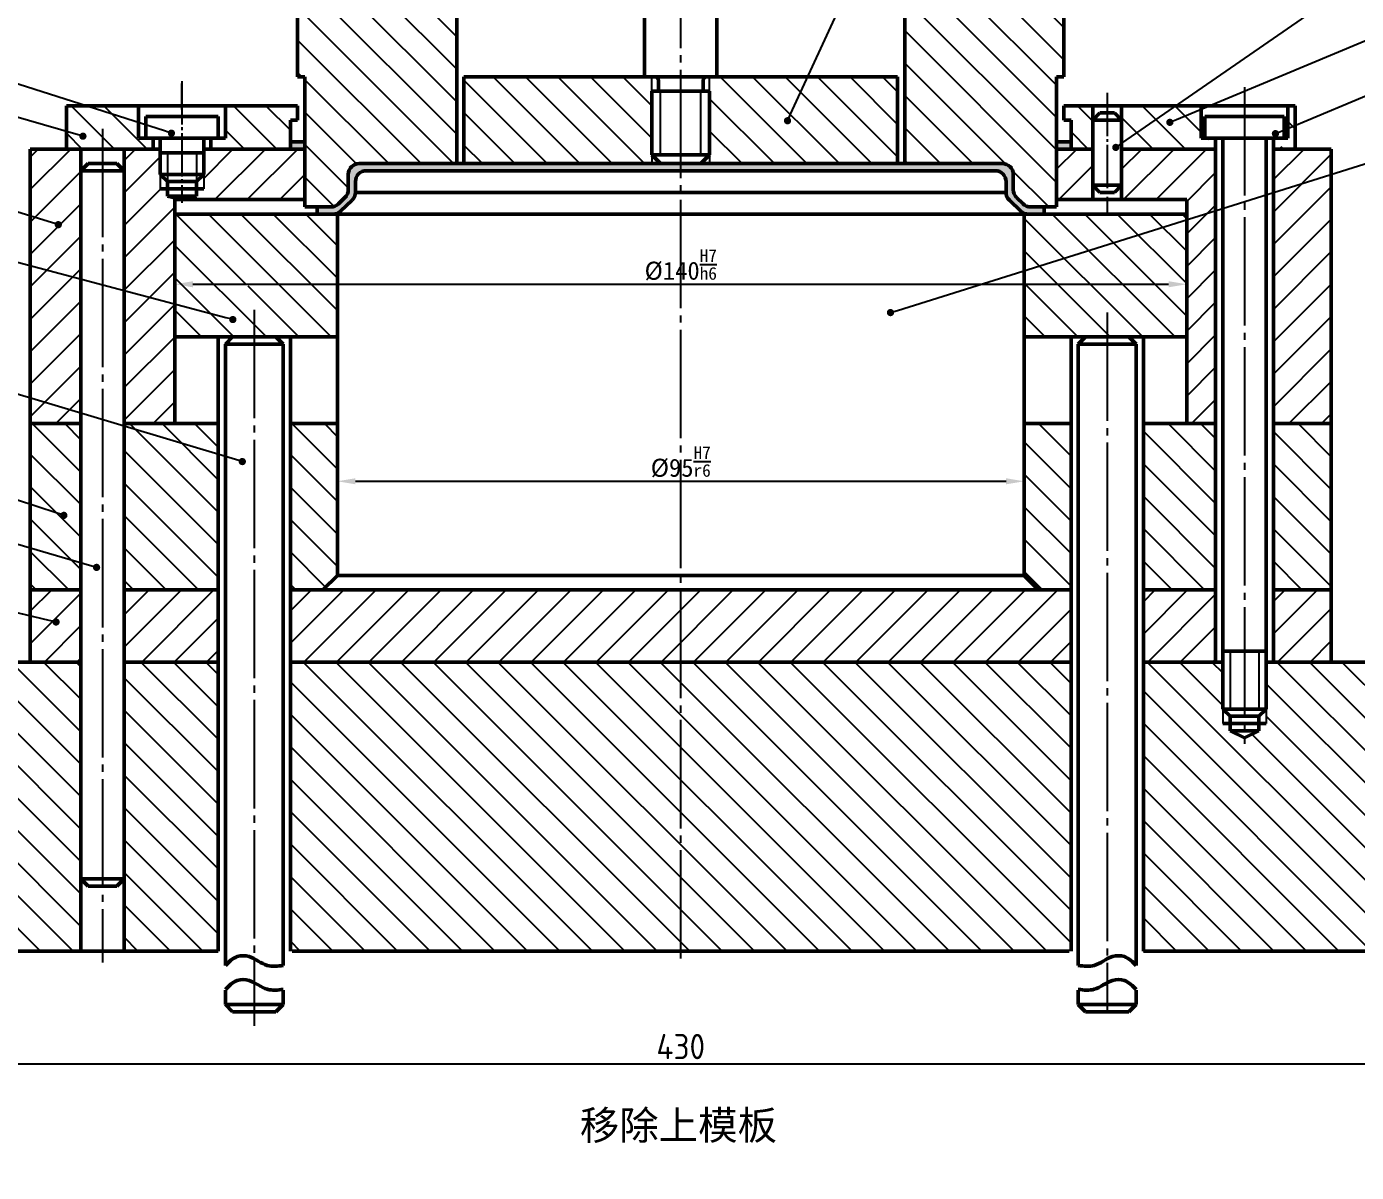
# Model space of a CAD drawing. Header units: millimetres. Extents: x 165 to 1006, y 108 to 702.
# Drawn here: x 361.3 to 545.3, y 405.4 to 564 of the extents above; entities that cross this region are included whole.
import ezdxf
from ezdxf import colors
from ezdxf.entities.mleader import LeaderData, LeaderLine
from ezdxf.math import Vec2, Vec3

# ---------------------------------------------------------------- set-up
doc = ezdxf.new("R2010")
doc.units = ezdxf.units.MM
doc.linetypes.add('点画线', pattern=[18, 15, -1, 1, -1])
for name, color, linetype in [('剖面线', 3, 'Continuous'), ('引线', 6, 'Continuous'), ('文字', 7, 'Continuous'), ('标注', 3, 'Continuous'), ('点画线', 1, '点画线'), ('细实线', 1, 'Continuous')]:
    doc.layers.add(name, color=color, linetype=linetype)
doc.layers.add('粗实线', color=7, linetype='Continuous', lineweight=50)
doc.styles.add('数字直体', font='isocp.shx')
doc.dimstyles.new('ISO-25', dxfattribs={"dimtxt": 2.5, "dimasz": 2.5, "dimexe": 1.25, "dimexo": 0.625, "dimtad": 1, "dimdsep": 46, "dimtxsty": 'Standard', "dimcen": 2.5, "dimadec": 0, "dimazin": 0, "dimtfac": 1, "dimtmove": 0, "dimatfit": 3, "dimfxl": 1, "dimarcsym": 0})
doc.dimstyles.new('机械基本', dxfattribs={"dimtxt": 3.5, "dimasz": 3, "dimexe": 2, "dimexo": 0, "dimtad": 1, "dimdsep": 46, "dimtxsty": '数字直体', "dimcen": 2.5, "dimadec": 0, "dimazin": 0, "dimtfac": 1, "dimtmove": 0, "dimatfit": 3, "dimfxl": 1, "dimarcsym": 0})
pattern_1 = [(135, (0, -5), (-2.245064, -2.245064), [])]

# ---------------------------------------------------------------- blocks, each defined once
blk = doc.blocks.new('*D15')
at = {"layer": 'Defpoints', "color": 0, "transparency": 16777216}
for p in [(666.8, 439.01), (236.8, 436.01), (666.8, 420.42)]:
    blk.add_point(p, dxfattribs=at)
at = {"layer": '标注', "color": 0, "lineweight": -2, "transparency": 16777216}
for p, q in [((666.8, 439.01), (666.8, 418.42)), ((236.8, 436.01), (236.8, 418.42)), ((239.8, 420.42), (663.8, 420.42))]:
    blk.add_line(p, q, dxfattribs=at)
at = {"layer": '标注', "color": 0, "transparency": 16777216}
for points in [[(239.8, 420.92), (239.8, 419.92), (236.8, 420.42)], [(663.8, 420.92), (663.8, 419.92), (666.8, 420.42)]]:
    blk.add_solid(points, dxfattribs=at)
at = {"layer": '标注', "color": 0, "transparency": 16777216, "insert": (451.8, 422.79), "char_height": 3.5, "attachment_point": 5, "style": '数字直体'}
blk.add_mtext('430', dxfattribs=at)
blk = doc.blocks.new('_Dot')
at = {"color": 0, "linetype": 'ByBlock', "lineweight": -2}
blk.add_line((-0.5, 0), (-1, 0), dxfattribs=at)
at = {"color": 0, "linetype": 'ByBlock', "const_width": 0.5}
blk.add_lwpolyline([(-0.25, 0, 1), (0.25, 0, 1)], format="xyb", close=True, dxfattribs=at)
blk = doc.blocks.new('*D42')
at = {"layer": 'Defpoints', "color": 0, "transparency": 16777216}
for p in [(404.3, 501.03), (499.3, 501.03), (499.3, 501.03)]:
    blk.add_point(p, dxfattribs=at)
at = {"layer": '标注', "color": 0, "lineweight": -2, "transparency": 16777216}
for p, q in [((404.3, 501.65), (404.3, 502.28)), ((499.3, 501.65), (499.3, 502.28)), ((406.8, 501.03), (496.8, 501.03))]:
    blk.add_line(p, q, dxfattribs=at)
at = {"layer": '标注', "color": 0, "transparency": 16777216}
for points in [[(406.8, 501.45), (406.8, 500.61), (404.3, 501.03)], [(496.8, 501.45), (496.8, 500.61), (499.3, 501.03)]]:
    blk.add_solid(points, dxfattribs=at)
at = {"layer": '标注', "color": 0, "transparency": 16777216, "insert": (451.8, 503.7), "char_height": 2.5, "attachment_point": 5}
blk.add_mtext('%%C95{\\H0.7x;\\SH7/r6;}', dxfattribs=at)
blk = doc.blocks.new('*D44')
at = {"layer": 'Defpoints', "color": 0, "transparency": 16777216}
for p in [(381.8, 528.82), (521.8, 528.82), (521.8, 528.3)]:
    blk.add_point(p, dxfattribs=at)
at = {"layer": '剖面线', "color": 0, "lineweight": -2, "transparency": 16777216}
for p, q in [((381.8, 528.19), (381.8, 527.05)), ((384.3, 528.3), (519.3, 528.3)), ((521.8, 528.19), (521.8, 527.05))]:
    blk.add_line(p, q, dxfattribs=at)
at = {"layer": '剖面线', "color": 0, "transparency": 16777216}
for points in [[(384.3, 528.72), (384.3, 527.88), (381.8, 528.3)], [(519.3, 528.72), (519.3, 527.88), (521.8, 528.3)]]:
    blk.add_solid(points, dxfattribs=at)
at = {"layer": '剖面线', "color": 0, "transparency": 16777216, "insert": (451.8, 530.97), "char_height": 2.5, "attachment_point": 5}
blk.add_mtext('%%C140{\\H0.7x;\\SH7/h6;}', dxfattribs=at)

msp = doc.modelspace()

# ---------------------------------------------------------------- hatches: boundary and pattern name
at = {"layer": '剖面线'}
h = msp.add_hatch(dxfattribs=at)
h.set_pattern_fill('ANSI31', color=256, angle=90)
h.paths.add_polyline_path([(299.298, 634.008), (292.798, 634.008), (292.798, 597.008), (293.798, 597.008), (293.798, 596.008), (292.798, 596.008), (291.298, 596.008), (291.298, 577.923), (299.298, 575.372), (299.298, 606.008)])
h.paths.add_polyline_path([(296.653, 588.248, -1), (296.184, 588.421, -1)], flags=16)
h.paths.add_polyline_path([(299.298, 575.372), (291.298, 577.923), (291.298, 571.153), (299.298, 568.854)])
h.paths.add_polyline_path([(299.298, 568.854), (291.298, 571.153), (291.298, 559.574), (299.298, 557.097)])
h.paths.add_polyline_path([(299.298, 557.097), (291.298, 559.574), (291.298, 549.456), (292.995, 549.008), (299.298, 549.008)])
h.paths.add_polyline_path([(332.298, 559.368), (324.298, 561.667), (324.298, 549.357), (325.428, 549.008), (332.298, 549.008)])
h.paths.add_polyline_path([(324.298, 567.4), (324.298, 561.667), (332.298, 559.368), (332.298, 564.849)])
h.paths.add_polyline_path([(332.298, 596.008), (330.798, 596.008), (329.798, 596.008), (329.798, 597.008), (330.798, 597.008), (330.798, 629.337), (326.671, 634.008), (324.298, 634.008), (324.298, 606.008), (324.298, 567.4), (332.298, 564.849)])
h.paths.add_polyline_path([(577.798, 634.008), (570.798, 634.008), (570.798, 621.589), (577.798, 626.244)])
h.paths.add_polyline_path([(574.281, 627.575, -1), (573.995, 627.165, -1)], flags=16)
h.paths.add_polyline_path([(577.798, 626.244), (570.798, 621.589), (570.798, 597.008), (571.798, 597.008), (571.798, 596.008), (570.798, 596.008), (569.298, 596.008), (569.298, 586.891), (577.798, 592.772), (577.798, 606.008)])
h.paths.add_polyline_path([(577.798, 592.772), (569.298, 586.891), (569.298, 571.602), (577.798, 575.165)])
h.paths.add_polyline_path([(577.798, 575.165), (569.298, 571.602), (569.298, 563.904), (577.798, 567.466)])
h.paths.add_polyline_path([(577.798, 567.466), (569.298, 563.904), (569.298, 552.147), (577.798, 554.814)])
h.paths.add_polyline_path([(577.798, 554.814), (569.298, 552.147), (569.298, 549.008), (577.798, 549.008)])
h.paths.add_polyline_path([(614.298, 566.269), (605.798, 563.601), (605.798, 549.008), (614.298, 549.008)])
h.paths.add_polyline_path([(614.298, 582.759), (605.798, 579.197), (605.798, 563.601), (614.298, 566.269)])
h.paths.add_polyline_path([(614.298, 590.468), (605.798, 586.904), (605.798, 579.197), (614.298, 582.759)])
h.paths.add_polyline_path([(612.798, 616.985), (605.798, 612.143), (605.798, 606.008), (605.798, 586.904), (614.298, 590.468), (614.298, 596.008), (612.798, 596.008), (611.798, 596.008), (611.798, 597.008), (612.798, 597.008)])
h.paths.add_polyline_path([(612.798, 634.008), (605.798, 634.008), (605.798, 612.143), (612.798, 616.985)])
h.paths.add_polyline_path([(291.298, 549.456), (291.298, 549.008), (292.995, 549.008)], flags=17)
h = msp.add_hatch(dxfattribs=at)
h.set_pattern_fill('ANSI31', color=256, angle=90)
h.paths.add_polyline_path([(420.798, 586.008), (396.798, 586.008), (398.798, 584.008), (398.798, 557.008), (399.798, 557.008), (399.798, 539.008), (403.401, 539.008, 0.1951124), (404.446, 539.432), (405.343, 540.303, 0.2027178), (405.798, 541.379), (405.798, 543.508, -0.4142136), (407.298, 545.008), (420.798, 545.008)])
h.paths.add_polyline_path([(482.798, 545.008), (496.298, 545.008, -0.4142136), (497.798, 543.508), (497.798, 541.379, 0.2027178), (498.253, 540.303), (499.151, 539.432, 0.1951124), (500.196, 539.008), (503.798, 539.008), (503.798, 557.008), (504.798, 557.008), (504.798, 584.008), (506.798, 586.008), (482.798, 586.008)])
h.paths.add_polyline_path([(489.435, 567.489, -1), (489.851, 567.766, -1)], flags=16)
h = msp.add_hatch(dxfattribs=at)
h.set_pattern_fill('ANSI31', color=256, angle=90)
h.set_pattern_definition(pattern_1)
h.paths.add_polyline_path([(421.798, 557.008), (421.798, 545.008), (447.798, 545.008), (447.798, 546.208), (447.798, 555.008), (447.798, 557.008)])
h.paths.add_polyline_path([(481.798, 545.008), (481.798, 557.008), (455.798, 557.008), (455.798, 555.008), (455.798, 546.208), (455.798, 545.008)])
h = msp.add_hatch(dxfattribs=at)
h.set_pattern_fill('ANSI31', color=256, angle=90)
h.paths.add_polyline_path([(376.798, 553.008), (366.798, 553.008), (366.798, 547.008), (377.357, 547.008), (378.798, 547.008), (378.798, 548.508), (376.798, 548.508)])
h.paths.add_polyline_path([(397.798, 551.008), (398.798, 551.008), (398.798, 553.008), (397.798, 553.008), (388.798, 553.008), (388.798, 548.508), (386.798, 548.508), (386.798, 547.008), (391.962, 547.008), (397.798, 547.008)])
h.paths.add_polyline_path([(523.798, 553.008), (512.797, 553.008), (512.797, 547.008), (524.798, 547.008), (524.798, 548.508), (523.798, 548.508)])
h.paths.add_polyline_path([(536.798, 553.008), (535.798, 553.008), (535.798, 548.508), (534.798, 548.508), (534.798, 547.008), (536.798, 547.008)])
h.paths.add_polyline_path([(508.797, 553.008), (504.798, 553.008), (504.798, 551.008), (505.798, 551.008), (505.798, 547.008), (508.797, 547.008)])
h = msp.add_hatch(dxfattribs=at)
h.set_pattern_fill('ANSI31', color=256)
h.paths.add_polyline_path([(525.798, 547.008), (512.797, 547.008), (512.797, 540.008), (521.798, 540.008), (521.798, 509.008), (525.798, 509.008)])
h.paths.add_polyline_path([(541.798, 547.008), (533.798, 547.008), (533.798, 509.008), (541.798, 509.008)])
h.paths.add_polyline_path([(508.797, 547.008), (503.798, 547.008), (503.798, 540.008), (508.797, 540.008)])
h.paths.add_polyline_path([(399.798, 547.008), (398.798, 547.008), (391.962, 547.008), (385.798, 547.008), (385.798, 543.508), (385.798, 541.508), (384.798, 541.508), (384.798, 540.508), (382.798, 540.008), (399.798, 540.008)])
h.paths.add_polyline_path([(381.798, 540.008), (382.798, 540.008), (380.798, 540.508), (380.798, 541.508), (379.798, 541.508), (379.798, 543.508), (379.798, 547.008), (377.357, 547.008), (374.798, 547.008), (374.798, 509.008), (381.798, 509.008)])
h.paths.add_polyline_path([(368.798, 547.008), (361.798, 547.008), (361.798, 509.008), (368.798, 509.008)])
h = msp.add_hatch(dxfattribs=at)
h.set_pattern_fill('ANSI31', color=256, angle=90)
h.set_pattern_definition(pattern_1)
h.paths.add_polyline_path([(404.298, 538.008), (381.798, 538.008), (381.798, 521.008), (404.298, 521.008)])
h.paths.add_polyline_path([(391.516, 528.351, -1), (392.006, 528.251, -1)], flags=16)
h.paths.add_polyline_path([(521.798, 532.241), (499.298, 525.18), (499.298, 521.008), (521.798, 521.008)])
h.paths.add_polyline_path([(521.798, 532.241), (521.798, 538.008), (499.298, 538.008), (499.298, 525.18)])
h = msp.add_hatch(dxfattribs=at)
h.set_pattern_fill('ANSI31', color=256, angle=90)
h.paths.add_polyline_path([(368.798, 509.008), (361.798, 509.008), (361.798, 491.008), (361.798, 486.008), (368.798, 486.008)])
h.paths.add_polyline_path([(387.798, 509.008), (381.798, 509.008), (374.798, 509.008), (374.798, 486.008), (387.798, 486.008)])
h.paths.add_polyline_path([(404.298, 509.008), (397.798, 509.008), (397.798, 486.008), (402.298, 486.008), (404.298, 488.008)])
h.paths.add_polyline_path([(505.798, 509.008), (499.298, 509.008), (499.298, 488.008), (501.298, 486.008), (505.798, 486.008)])
h.paths.add_polyline_path([(525.798, 509.008), (515.798, 509.008), (515.798, 486.008), (525.798, 486.008)])
h.paths.add_polyline_path([(541.798, 509.008), (533.798, 509.008), (533.798, 486.008), (541.798, 486.008), (541.798, 491.008)])
h = msp.add_hatch(dxfattribs=at)
h.set_pattern_fill('ANSI31', color=256)
h.paths.add_polyline_path([(368.798, 486.008), (361.798, 486.008), (361.798, 476.008), (366.298, 476.008), (368.798, 476.008)])
h.paths.add_polyline_path([(387.798, 486.008), (374.798, 486.008), (374.798, 476.008), (387.798, 476.008)])
h.paths.add_polyline_path([(451.798, 486.008), (397.798, 486.008), (397.798, 476.008), (451.798, 476.008)])
h.paths.add_polyline_path([(505.798, 486.008), (501.298, 486.008), (481.798, 486.008), (471.798, 486.008), (451.798, 486.008), (451.798, 476.008), (481.798, 476.008), (494.298, 476.008), (505.798, 476.008)])
h.paths.add_polyline_path([(525.798, 486.008), (515.798, 486.008), (515.798, 476.008), (525.798, 476.008)])
h.paths.add_polyline_path([(541.798, 486.008), (533.798, 486.008), (533.798, 476.008), (541.798, 476.008)])
h = msp.add_hatch(dxfattribs=at)
h.set_pattern_fill('ANSI31', color=256, angle=90)
h.paths.add_polyline_path([(299.298, 476.008), (271.798, 476.008), (271.798, 471.008), (236.798, 471.008), (236.798, 436.008), (299.298, 436.008), (299.298, 442.008)])
h.paths.add_polyline_path([(368.798, 476.008), (368.298, 476.008), (366.298, 476.008), (324.298, 476.008), (324.298, 442.008), (324.298, 436.008), (368.798, 436.008), (368.798, 438.008)])
h.paths.add_polyline_path([(387.798, 476.008), (374.798, 476.008), (374.798, 438.008), (374.798, 436.008), (387.798, 436.008)])
h.paths.add_polyline_path([(451.798, 436.008), (397.798, 436.008), (397.798, 476.008), (451.798, 476.008)])
h.paths.add_polyline_path([(505.798, 476.008), (494.298, 476.008), (481.798, 476.008), (451.798, 476.008), (451.798, 436.008), (505.798, 436.008)])
edge = h.paths.add_edge_path()
edge.add_spline(control_points=[(577.31, 436.008), (573.872, 440.939), (566.666, 451.274), (580.974, 466.182), (573.674, 473.431), (571.079, 476.008)], knot_values=[0, 0, 0, 0, 16.2809053, 34.1190149, 43.9558064, 43.9558064, 43.9558064, 43.9558064], degree=3, periodic=0)
edge.add_line((571.079, 476.008), (532.798, 476.008))
edge.add_line((532.798, 476.008), (532.798, 469.508))
edge.add_line((532.798, 469.508), (532.798, 467.508))
edge.add_line((532.798, 467.508), (531.798, 467.508))
edge.add_line((531.798, 467.508), (531.798, 466.508))
edge.add_line((531.798, 466.508), (529.798, 465.508))
edge.add_line((529.798, 465.508), (527.798, 466.508))
edge.add_line((527.798, 466.508), (527.798, 467.508))
edge.add_line((527.798, 467.508), (526.798, 467.508))
edge.add_line((526.798, 467.508), (526.798, 469.508))
edge.add_line((526.798, 469.508), (526.798, 475.508))
edge.add_line((526.798, 475.508), (526.798, 476.008))
edge.add_line((526.798, 476.008), (515.798, 476.008))
edge.add_line((515.798, 476.008), (515.798, 436.008))
edge.add_line((515.798, 436.008), (577.31, 436.008))
h.paths.add_polyline_path([(556.798, 456.008, -0.4142136), (559.798, 459.008), (559.798, 460.008, -2.4142136), (555.798, 456.008)], flags=16)
at = {"layer": '粗实线'}
h = msp.add_hatch(color=256, dxfattribs=at)
h.dxf.hatch_style = 1
h.paths.add_polyline_path([(399.798, 548.008), (397.798, 548.008), (397.798, 547.008), (398.798, 547.008), (399.798, 547.008)])
h.paths.add_polyline_path([(505.798, 548.008), (503.798, 548.008), (503.798, 547.008), (504.798, 547.008), (505.798, 547.008)])
h = msp.add_hatch(color=256, dxfattribs=at)
h.dxf.hatch_style = 1
h.paths.add_polyline_path([(408.298, 544.008), (451.798, 544.008), (451.798, 545.008), (407.298, 545.008, 0.4142136), (405.798, 543.508), (405.798, 541.379, -0.2027178), (405.343, 540.303), (404.446, 539.432, -0.1951124), (403.401, 539.008), (401.498, 539.008), (401.498, 538.008), (403.702, 538.008, 0.1914266), (404.732, 538.417), (406.328, 539.923, 0.2064197), (406.798, 541.014), (406.798, 542.508, -0.4142136)])
h.paths.add_polyline_path([(495.298, 544.008, -0.4142136), (496.798, 542.508), (496.798, 541.014, 0.2064197), (497.269, 539.923), (498.865, 538.417, 0.1914266), (499.894, 538.008), (502.098, 538.008), (502.098, 539.008), (500.196, 539.008, -0.1951124), (499.151, 539.432), (498.253, 540.303, -0.2027178), (497.798, 541.379), (497.798, 543.508, 0.4142136), (496.298, 545.008), (451.798, 545.008), (451.798, 544.008)])

# ---------------------------------------------------------------- linework, layer by layer
at = {"color": 7, "linetype": 'Continuous', "lineweight": 15}
msp.add_line((448.998, 545.008), (454.598, 545.008), dxfattribs=at)
at = {"layer": '点画线'}
for p, q in [((451.798, 434.993), (451.798, 691.495)), ((382.798, 552.508), (382.798, 556.071)), ((529.798, 555.599), (529.798, 464.708)), ((371.798, 549.811), (371.798, 434.411)), ((392.798, 524.761), (392.798, 425.675)), ((510.798, 524.381), (510.798, 427.458))]:
    msp.add_line(p, q, dxfattribs=at)
at = {"layer": '点画线', "ltscale": 0.4}
for p, q in [((382.798, 556.423), (382.798, 539.587)), ((510.797, 554.798), (510.797, 538.008))]:
    msp.add_line(p, q, dxfattribs=at)
at = {"layer": '粗实线'}
for p, q in [((420.798, 586.008), (420.798, 545.008)), ((482.798, 586.008), (482.798, 545.008)), ((398.798, 584.008), (398.798, 557.008)), ((504.798, 584.008), (504.798, 557.008)), ((398.798, 557.008), (399.798, 557.008)), ((399.798, 539.008), (399.798, 557.008)), ((421.798, 557.008), (421.798, 545.008)), ((481.798, 557.008), (481.798, 545.008)), ((503.798, 539.008), (503.798, 557.008)), ((504.798, 557.008), (503.798, 557.008)), ((366.798, 553.008), (376.798, 553.008)), ((366.798, 553.008), (366.798, 547.008)), ((376.798, 548.508), (376.798, 553.008)), ((376.798, 553.008), (388.798, 553.008)), ((388.798, 553.008), (388.798, 548.508)), ((388.798, 553.008), (397.798, 553.008)), ((397.798, 553.008), (398.798, 553.008)), ((398.798, 553.008), (398.798, 551.008)), ((504.798, 553.008), (504.798, 551.008)), ((523.798, 553.008), (504.798, 553.008)), ((508.797, 553.008), (508.797, 540.008)), ((509.797, 552.008), (508.797, 551.008)), ((510.797, 552.008), (509.797, 552.008)), ((510.797, 552.008), (511.797, 552.008)), ((511.797, 552.008), (512.797, 551.008)), ((512.797, 553.008), (512.797, 540.008)), ((523.798, 548.508), (523.798, 553.008)), ((523.798, 553.008), (535.798, 553.008)), ((535.798, 553.008), (535.798, 548.508)), ((536.798, 553.008), (535.798, 553.008)), ((536.798, 553.008), (536.798, 547.008)), ((377.798, 551.508), (377.798, 548.508)), ((377.798, 551.508), (387.798, 551.508)), ((387.798, 551.508), (387.798, 548.508)), ((397.798, 547.008), (397.798, 551.008)), ((398.798, 551.008), (397.798, 551.008)), ((504.798, 551.008), (505.798, 551.008)), ((505.798, 547.008), (505.798, 551.008)), ((508.797, 551.008), (512.797, 551.008)), ((524.298, 551.508), (524.298, 548.508)), ((524.298, 551.508), (535.298, 551.508)), ((535.298, 551.508), (535.298, 548.508)), ((378.798, 548.508), (376.798, 548.508)), ((378.798, 548.508), (386.798, 548.508)), ((378.798, 548.508), (378.798, 547.008)), ((379.798, 548.508), (379.798, 547.008)), ((385.798, 548.508), (385.798, 547.008)), ((388.798, 548.508), (386.798, 548.508)), ((386.798, 548.508), (386.798, 547.008)), ((525.798, 548.508), (523.798, 548.508)), ((525.798, 548.508), (525.798, 476.008)), ((525.798, 548.508), (533.798, 548.508)), ((525.798, 548.508), (529.798, 548.508)), ((526.798, 548.508), (526.798, 469.508)), ((532.798, 469.508), (532.798, 548.508)), ((535.798, 548.508), (533.798, 548.508)), ((533.798, 476.008), (533.798, 548.508)), ((361.798, 491.008), (361.798, 547.008)), ((377.357, 547.008), (361.798, 547.008)), ((368.798, 486.008), (368.798, 547.008)), ((374.798, 486.008), (374.798, 547.008)), ((379.798, 547.008), (377.357, 547.008)), ((379.798, 547.008), (379.798, 543.508)), ((379.798, 546.508), (385.798, 546.508)), ((391.962, 547.008), (385.798, 547.008)), ((385.798, 543.508), (385.798, 547.008)), ((399.798, 547.008), (391.962, 547.008)), ((399.798, 548.008), (397.798, 548.008)), ((398.798, 547.008), (399.798, 547.008)), ((399.798, 547.008), (399.798, 548.008)), ((503.798, 548.008), (505.798, 548.008)), ((503.798, 547.008), (508.797, 547.008)), ((504.798, 547.008), (503.798, 547.008)), ((512.797, 547.008), (525.798, 547.008)), ((533.798, 547.008), (541.798, 547.008)), ((541.798, 491.008), (541.798, 547.008)), ((369.798, 545.005), (368.798, 544.005)), ((373.798, 545.005), (369.798, 545.005)), ((373.798, 545.005), (374.798, 544.005)), ((407.298, 545.008), (496.298, 545.008)), ((374.798, 544.005), (368.798, 544.005)), ((379.798, 543.508), (385.798, 543.508)), ((380.798, 542.508), (379.798, 543.508)), ((384.798, 542.508), (385.798, 543.508)), ((405.798, 543.508), (405.798, 541.379)), ((408.298, 544.008), (495.298, 544.008)), ((497.798, 543.508), (497.798, 541.379)), ((380.798, 541.508), (379.798, 541.508)), ((384.798, 542.508), (380.798, 542.508)), ((380.798, 542.508), (380.798, 540.508)), ((380.798, 541.508), (384.798, 541.508)), ((384.798, 542.508), (384.798, 540.508)), ((384.798, 541.508), (385.798, 541.508)), ((406.798, 542.508), (406.798, 541.014)), ((406.798, 541.014), (496.798, 541.014)), ((496.798, 542.508), (496.798, 541.014)), ((508.797, 542.008), (512.797, 542.008)), ((509.797, 541.008), (508.797, 542.008)), ((510.797, 541.008), (509.797, 541.008)), ((510.797, 541.008), (511.797, 541.008)), ((511.797, 541.008), (512.797, 542.008)), ((384.798, 540.508), (380.798, 540.508)), ((380.798, 540.508), (382.798, 540.008)), ((381.798, 540.008), (381.798, 509.008)), ((399.798, 540.008), (381.798, 540.008)), ((382.798, 540.008), (384.798, 540.508)), ((405.343, 540.303), (404.446, 539.432)), ((404.732, 538.417), (406.328, 539.923)), ((498.865, 538.417), (497.269, 539.923)), ((498.253, 540.303), (499.151, 539.432)), ((503.798, 540.008), (521.798, 540.008)), ((521.798, 540.008), (521.798, 509.008)), ((404.298, 538.008), (381.798, 538.008)), ((399.798, 539.008), (403.401, 539.008)), ((401.498, 539.008), (401.498, 538.008)), ((404.298, 538.008), (404.298, 488.008)), ((404.298, 538.008), (499.298, 538.008)), ((499.298, 538.008), (499.298, 488.008)), ((499.298, 538.008), (521.798, 538.008)), ((503.798, 539.008), (500.196, 539.008)), ((502.098, 539.008), (502.098, 538.008)), ((404.298, 521.008), (381.798, 521.008)), ((387.798, 521.008), (387.798, 436.008)), ((388.798, 520.008), (389.798, 521.008)), ((396.798, 520.008), (395.798, 521.008)), ((397.798, 521.008), (397.798, 436.008)), ((499.298, 521.008), (521.798, 521.008)), ((505.798, 521.008), (505.798, 436.008)), ((506.798, 520.008), (507.798, 521.008)), ((514.798, 520.008), (513.798, 521.008)), ((515.798, 521.008), (515.798, 436.008)), ((388.798, 520.008), (388.798, 436.008)), ((388.798, 520.008), (396.798, 520.008)), ((396.798, 436.008), (396.798, 520.008)), ((506.798, 436.008), (506.798, 520.008)), ((514.798, 520.008), (506.798, 520.008)), ((514.798, 520.008), (514.798, 436.008)), ((361.798, 509.008), (368.798, 509.008)), ((374.798, 509.008), (381.798, 509.008)), ((381.798, 509.008), (387.798, 509.008)), ((397.798, 509.008), (404.298, 509.008)), ((499.298, 509.008), (505.798, 509.008)), ((515.798, 509.008), (525.798, 509.008)), ((541.798, 509.008), (533.798, 509.008)), ((361.798, 491.008), (361.798, 476.008)), ((541.798, 491.008), (541.798, 476.008)), ((404.298, 488.008), (402.298, 486.008)), ((404.298, 488.008), (499.298, 488.008)), ((499.298, 488.008), (501.298, 486.008)), ((499.298, 488.008), (501.298, 486.008)), ((361.798, 486.008), (368.798, 486.008)), ((368.798, 486.008), (368.798, 438.008)), ((374.798, 438.008), (374.798, 486.008)), ((374.798, 486.008), (387.798, 486.008)), ((397.798, 486.008), (471.798, 486.008)), ((471.798, 486.008), (481.798, 486.008)), ((472.798, 486.008), (480.798, 486.008)), ((501.298, 486.008), (481.798, 486.008)), ((501.298, 486.008), (505.798, 486.008)), ((515.798, 486.008), (525.798, 486.008)), ((533.798, 486.008), (541.798, 486.008)), ((526.798, 477.508), (532.798, 477.508)), ((366.298, 476.008), (324.298, 476.008)), ((368.798, 476.008), (366.298, 476.008)), ((368.798, 476.008), (368.298, 476.008)), ((387.798, 476.008), (374.798, 476.008)), ((465.798, 476.008), (397.798, 476.008)), ((451.798, 476.008), (481.798, 476.008)), ((481.798, 476.008), (494.298, 476.008)), ((505.798, 476.008), (494.298, 476.008)), ((526.798, 476.008), (515.798, 476.008)), ((521.298, 476.008), (518.298, 476.008)), ((577.798, 476.008), (532.798, 476.008)), ((526.798, 469.508), (532.798, 469.508)), ((527.798, 468.508), (526.798, 469.508)), ((531.798, 468.508), (532.798, 469.508)), ((526.798, 467.508), (532.798, 467.508)), ((531.798, 468.508), (527.798, 468.508)), ((527.798, 468.508), (527.798, 466.508)), ((531.798, 468.508), (531.798, 466.508)), ((527.798, 466.508), (531.798, 466.508)), ((529.798, 465.508), (527.798, 466.508)), ((529.798, 465.508), (531.798, 466.508)), ((374.798, 446.008), (368.798, 446.008)), ((368.798, 446.008), (369.798, 445.008)), ((374.798, 446.008), (373.798, 445.008)), ((373.798, 445.008), (369.798, 445.008)), ((368.798, 438.008), (368.798, 436.008)), ((374.798, 438.008), (374.798, 436.008)), ((236.798, 436.008), (387.798, 436.008)), ((388.798, 436.008), (388.798, 434.008)), ((396.798, 436.008), (396.798, 435.008)), ((396.798, 435.008), (396.798, 434.008)), ((398.048, 436.008), (505.548, 436.008)), ((506.798, 436.008), (506.798, 435.008)), ((506.798, 435.008), (506.798, 434.008)), ((514.798, 436.008), (514.798, 434.008)), ((515.798, 436.008), (666.798, 436.008)), ((388.798, 428.602), (388.798, 430.602)), ((396.798, 428.602), (396.798, 430.602)), ((506.798, 428.602), (506.798, 430.602)), ((514.798, 428.602), (514.798, 430.602)), ((388.798, 428.602), (396.798, 428.602)), ((388.798, 428.602), (389.798, 427.602)), ((389.798, 427.602), (395.798, 427.602)), ((396.798, 428.602), (395.798, 427.602)), ((514.798, 428.602), (506.798, 428.602)), ((506.798, 428.602), (507.798, 427.602)), ((513.798, 427.602), (507.798, 427.602)), ((514.798, 428.602), (513.798, 427.602))]:
    msp.add_line(p, q, dxfattribs=at)
at = {"layer": '粗实线', "color": 7, "linetype": 'Continuous', "lineweight": 50}
for p, q in [((446.798, 567.008), (446.798, 557.008)), ((456.798, 557.008), (456.798, 567.008)), ((421.798, 557.008), (481.798, 557.008)), ((448.698, 556.508), (448.698, 555.008)), ((454.898, 555.008), (454.898, 556.508)), ((447.798, 555.008), (447.798, 546.208)), ((455.798, 555.008), (447.798, 555.008)), ((455.798, 546.208), (455.798, 555.008)), ((447.798, 546.208), (448.998, 545.008)), ((447.798, 546.208), (455.798, 546.208)), ((454.598, 545.008), (455.798, 546.208))]:
    msp.add_line(p, q, dxfattribs=at)
for centre, start, end in [((448.198, 556.508), 0, 90), ((455.398, 556.508), 90, 180)]:
    msp.add_arc(centre, 0.5, start, end, dxfattribs=at)
at = {"layer": '粗实线'}
for centre, start, end in [((407.298, 543.508), 90, 180), ((496.298, 543.508), 0, 90), ((408.298, 542.508), 90, 180), ((495.298, 542.508), 0, 90), ((404.298, 541.379), 314.16166, 0), ((405.298, 541.014), 313.34734, 0), ((498.298, 541.014), 180, 226.65266), ((499.298, 541.379), 180, 225.83834), ((403.401, 540.508), 270, 314.16166), ((500.196, 540.508), 225.83834, 270), ((403.702, 539.508), 270, 313.34734), ((499.894, 539.508), 226.65266, 270)]:
    msp.add_arc(centre, 1.5, start, end, dxfattribs=at)
for points in [[(388.798, 434.008), (390.421, 435.236), (392.086, 435.236), (394.584, 434.026), (396.798, 434.008)], [(514.798, 434.008), (513.175, 435.236), (511.51, 435.236), (509.012, 434.026), (506.798, 434.008)], [(388.798, 430.701), (390.421, 431.929), (392.086, 431.929), (394.584, 430.719), (396.798, 430.701)], [(514.798, 430.701), (513.175, 431.929), (511.51, 431.929), (509.012, 430.719), (506.798, 430.701)]]:
    msp.add_spline(points, degree=3, dxfattribs=at)
at = {"layer": '细实线'}
for p, q in [((447.798, 555.008), (447.798, 557.008)), ((455.798, 555.008), (455.798, 557.008)), ((448.998, 546.208), (448.998, 555.008)), ((454.598, 546.208), (454.598, 555.008)), ((380.798, 546.508), (380.798, 542.508)), ((384.798, 546.508), (384.798, 542.508)), ((447.798, 546.208), (447.798, 545.008)), ((455.798, 546.208), (455.798, 545.008)), ((379.798, 543.508), (379.798, 541.508)), ((385.798, 543.508), (385.798, 541.508)), ((527.798, 477.508), (527.798, 469.508)), ((531.798, 477.508), (531.798, 469.508)), ((526.798, 475.508), (526.798, 469.508)), ((526.798, 469.508), (526.798, 467.508)), ((532.798, 469.508), (532.798, 467.508))]:
    msp.add_line(p, q, dxfattribs=at)

# ---------------------------------------------------------------- texts
at = {"layer": '文字', "insert": (437.835, 413.899), "char_height": 4, "attachment_point": 1}
msp.add_mtext_dynamic_manual_height_columns('{\\fSimSun|b0|i0|c134|p2;移除上模板}', width=36.72498, gutter_width=12.5, heights=[0], dxfattribs=at)

# ---------------------------------------------------------------- dimensions: what is measured, and where the dimension line sits
at = {"layer": '剖面线'}
dim = msp.add_linear_dim(base=(521.798, 528.3), p1=(381.798, 528.816), p2=(521.798, 528.816), text='%%C140{\\H0.7x;\\SH7/h6;}', dimstyle='ISO-25', dxfattribs=at)
dim.commit()
dim.dimension.update_dxf_attribs({"geometry": '*D44', "text_midpoint": (451.798, 530.966)})
at = {"layer": '标注'}
dim = msp.add_linear_dim(base=(499.298, 501.029), p1=(404.298, 501.029), p2=(499.298, 501.029), text='%%C95{\\H0.7x;\\SH7/r6;}', dimstyle='ISO-25', dxfattribs=at)
dim.commit()
dim.dimension.update_dxf_attribs({"geometry": '*D42', "text_midpoint": (451.798, 503.696)})
dim = msp.add_linear_dim(base=(666.798, 420.42), p1=(236.798, 436.008), p2=(666.798, 439.008), dimstyle='机械基本', dxfattribs=at)
dim.commit()
dim.dimension.update_dxf_attribs({"geometry": '*D15', "text_midpoint": (451.798, 420.42), "dimtype": 160})

# ---------------------------------------------------------------- leaders
at = {"layer": '引线'}
ml = msp.add_multileader_mtext('Standard', dxfattribs=at)
ml.set_content('19', color=256, style='数字直体')
ml.set_leader_properties()
ml.set_arrow_properties(name='DOT')
ml.build(insert=Vec2(0, 0))
ml.multileader.update_dxf_attribs({"has_dogleg": 0, "text_left_attachment_type": 5, "text_right_attachment_type": 5, "arrow_head_size": 1})
ctx = ml.context
ctx.base_point, ctx.char_height, ctx.arrow_head_size, ctx.plane_origin = Vec3(520.157, 667.558), 3.5, 1, Vec3(468.191, 560.038)
ctx.left_attachment, ctx.right_attachment = 5, 5
notes = []
notes.append((ctx, [(0, (1, 1, 0), (512.157, 667.558), (1, 0), 8, [(0, [(466.57, 550.93)], 0, [])])]))
ctx.mtext.insert, ctx.mtext.flow_direction = Vec3(522.157, 671.758), 5
ml = msp.add_multileader_mtext('Standard', dxfattribs=at)
ml.set_content('23', color=256, style='数字直体')
ml.set_leader_properties()
ml.set_arrow_properties(name='DOT')
ml.build(insert=Vec2(0, 0))
ml.multileader.update_dxf_attribs({"has_dogleg": 0, "text_left_attachment_type": 5, "text_right_attachment_type": 5, "arrow_head_size": 1})
ctx = ml.context
ctx.base_point, ctx.char_height, ctx.arrow_head_size, ctx.plane_origin = Vec3(685.425, 667.23), 3.5, 1, Vec3(514.095, 554.167)
ctx.left_attachment, ctx.right_attachment = 5, 5
notes.append((ctx, [(0, (1, 1, 0), (677.425, 667.23), (1, 0), 8, [(0, [(511.987, 547.243)], 0, [])])]))
ctx.mtext.insert, ctx.mtext.flow_direction = Vec3(687.425, 671.43), 5
ml = msp.add_multileader_mtext('Standard', dxfattribs=at)
ml.set_content('24', color=256, style='数字直体')
ml.set_leader_properties()
ml.set_arrow_properties(name='DOT')
ml.build(insert=Vec2(0, 0))
ml.multileader.update_dxf_attribs({"has_dogleg": 0, "text_left_attachment_type": 5, "text_right_attachment_type": 5, "arrow_head_size": 1})
ctx = ml.context
ctx.base_point, ctx.char_height, ctx.arrow_head_size, ctx.plane_origin = Vec3(686.827, 620.875), 3.5, 1, Vec3(518.751, 556.873)
ctx.left_attachment, ctx.right_attachment = 5, 5
notes.append((ctx, [(0, (1, 1, 0), (678.827, 620.875), (1, 0), 8, [(0, [(519.47, 550.711)], 0, [])])]))
ctx.mtext.insert, ctx.mtext.flow_direction = Vec3(688.827, 625.076), 5
ml = msp.add_multileader_mtext('Standard', dxfattribs=at)
ml.set_content('25', color=256, style='数字直体')
ml.set_leader_properties()
ml.set_arrow_properties(name='DOT')
ml.build(insert=Vec2(0, 0))
ml.multileader.update_dxf_attribs({"has_dogleg": 0, "text_left_attachment_type": 5, "text_right_attachment_type": 5, "arrow_head_size": 1})
ctx = ml.context
ctx.base_point, ctx.char_height, ctx.arrow_head_size, ctx.plane_origin = Vec3(687.251, 613.325), 3.5, 1, Vec3(533.353, 555.307)
ctx.left_attachment, ctx.right_attachment = 5, 5
notes.append((ctx, [(0, (1, 1, 0), (679.251, 613.325), (1, 0), 8, [(0, [(534.072, 549.145)], 0, [])])]))
ctx.mtext.insert, ctx.mtext.flow_direction = Vec3(689.251, 617.526), 5
ml = msp.add_multileader_mtext('Standard', dxfattribs=at)
ml.set_content('10', color=256, style='数字直体')
ml.set_leader_properties()
ml.set_arrow_properties(name='DOT')
ml.build(insert=Vec2(0, 0))
ml.multileader.update_dxf_attribs({"has_dogleg": 0, "text_left_attachment_type": 5, "text_right_attachment_type": 5, "arrow_head_size": 1})
ctx = ml.context
ctx.base_point, ctx.char_height, ctx.arrow_head_size, ctx.plane_origin = Vec3(206.939, 602.542), 3.5, 1, Vec3(381.543, 555.827)
ctx.left_attachment, ctx.right_attachment, ctx.text_align_type = 5, 5, 2
notes.append((ctx, [(0, (1, 1, 0), (222.091, 602.542), (-1, 0), 8, [(0, [(381.339, 549.211)], 0, [])])]))
ctx.mtext.insert, ctx.mtext.alignment, ctx.mtext.flow_direction = Vec3(212.091, 606.742), 3, 5
ml = msp.add_multileader_mtext('Standard', dxfattribs=at)
ml.set_content('9', color=256, style='数字直体')
ml.set_leader_properties()
ml.set_arrow_properties(name='DOT')
ml.build(insert=Vec2(0, 0))
ml.multileader.update_dxf_attribs({"has_dogleg": 0, "text_left_attachment_type": 5, "text_right_attachment_type": 5, "arrow_head_size": 1})
ctx = ml.context
ctx.base_point, ctx.char_height, ctx.arrow_head_size, ctx.plane_origin = Vec3(208.142, 593.395), 3.5, 1, Vec3(510.737, 555.964)
ctx.left_attachment, ctx.right_attachment, ctx.text_align_type = 5, 5, 2
notes.append((ctx, [(0, (1, 1, 0), (221.926, 593.395), (-1, 0), 8, [(0, [(369.091, 548.792)], 0, [])])]))
ctx.mtext.insert, ctx.mtext.alignment, ctx.mtext.flow_direction = Vec3(211.926, 597.595), 3, 5
ml = msp.add_multileader_mtext('Standard', dxfattribs=at)
ml.set_content('26', color=256, style='数字直体')
ml.set_leader_properties()
ml.set_arrow_properties(name='DOT')
ml.build(insert=Vec2(0, 0))
ml.multileader.update_dxf_attribs({"has_dogleg": 0, "text_left_attachment_type": 5, "text_right_attachment_type": 5, "arrow_head_size": 1})
ctx = ml.context
ctx.base_point, ctx.char_height, ctx.arrow_head_size, ctx.plane_origin = Vec3(685.709, 588.679), 3.5, 1, Vec3(480.815, 524.38)
ctx.left_attachment, ctx.right_attachment = 5, 5
notes.append((ctx, [(0, (1, 1, 0), (677.709, 588.679), (1, 0), 8, [(0, [(480.815, 524.38)], 0, [])])]))
ctx.mtext.insert, ctx.mtext.flow_direction = Vec3(687.709, 592.879), 5
ml = msp.add_multileader_mtext('Standard', dxfattribs=at)
ml.set_content('8', color=256, style='数字直体')
ml.set_leader_properties()
ml.set_arrow_properties(name='DOT')
ml.build(insert=Vec2(0, 0))
ml.multileader.update_dxf_attribs({"has_dogleg": 0, "text_left_attachment_type": 5, "text_right_attachment_type": 5, "arrow_head_size": 1})
ctx = ml.context
ctx.base_point, ctx.char_height, ctx.arrow_head_size, ctx.plane_origin = Vec3(208.627, 583.495), 3.5, 1, Vec3(389.842, 564.576)
ctx.left_attachment, ctx.right_attachment, ctx.text_align_type = 5, 5, 2
notes.append((ctx, [(0, (1, 1, 0), (222.027, 583.495), (-1, 0), 8, [(0, [(365.683, 536.546)], 0, [])])]))
ctx.mtext.insert, ctx.mtext.alignment, ctx.mtext.flow_direction = Vec3(212.027, 587.695), 3, 5
ml = msp.add_multileader_mtext('Standard', dxfattribs=at)
ml.set_content('7', color=256, style='数字直体')
ml.set_leader_properties()
ml.set_arrow_properties(name='DOT')
ml.build(insert=Vec2(0, 0))
ml.multileader.update_dxf_attribs({"has_dogleg": 0, "text_left_attachment_type": 5, "text_right_attachment_type": 5, "arrow_head_size": 1})
ctx = ml.context
ctx.base_point, ctx.char_height, ctx.arrow_head_size, ctx.plane_origin = Vec3(208.677, 569.863), 3.5, 1, Vec3(387.702, 550.944)
ctx.left_attachment, ctx.right_attachment, ctx.text_align_type = 5, 5, 2
notes.append((ctx, [(0, (1, 1, 0), (222.077, 569.863), (-1, 0), 8, [(0, [(389.831, 523.417)], 0, [])])]))
ctx.mtext.insert, ctx.mtext.alignment, ctx.mtext.flow_direction = Vec3(212.077, 574.063), 3, 5
ml = msp.add_multileader_mtext('Standard', dxfattribs=at)
ml.set_content('6', color=256, style='数字直体')
ml.set_leader_properties()
ml.set_arrow_properties(name='DOT')
ml.build(insert=Vec2(0, 0))
ml.multileader.update_dxf_attribs({"has_dogleg": 0, "text_left_attachment_type": 5, "text_right_attachment_type": 5, "arrow_head_size": 1})
ctx = ml.context
ctx.base_point, ctx.char_height, ctx.arrow_head_size, ctx.plane_origin = Vec3(208.151, 556.792), 3.5, 1, Vec3(355.872, 512.816)
ctx.left_attachment, ctx.right_attachment, ctx.text_align_type = 5, 5, 2
notes.append((ctx, [(0, (1, 1, 0), (221.935, 556.792), (-1, 0), 8, [(0, [(391.143, 503.757)], 0, [])])]))
ctx.mtext.insert, ctx.mtext.alignment, ctx.mtext.flow_direction = Vec3(211.935, 560.992), 3, 5
ml = msp.add_multileader_mtext('Standard', dxfattribs=at)
ml.set_content('5', color=256, style='数字直体')
ml.set_leader_properties()
ml.set_arrow_properties(name='DOT')
ml.build(insert=Vec2(0, 0))
ml.multileader.update_dxf_attribs({"has_dogleg": 0, "text_left_attachment_type": 5, "text_right_attachment_type": 5, "arrow_head_size": 1})
ctx = ml.context
ctx.base_point, ctx.char_height, ctx.arrow_head_size, ctx.plane_origin = Vec3(208.354, 546.44), 3.5, 1, Vec3(366.455, 496.314)
ctx.left_attachment, ctx.right_attachment, ctx.text_align_type = 5, 5, 2
notes.append((ctx, [(0, (1, 1, 0), (221.899, 546.44), (-1, 0), 8, [(0, [(366.455, 496.314)], 0, [])])]))
ctx.mtext.insert, ctx.mtext.alignment, ctx.mtext.flow_direction = Vec3(211.899, 550.64), 3, 5
ml = msp.add_multileader_mtext('Standard', dxfattribs=at)
ml.set_content('4', color=256, style='数字直体')
ml.set_leader_properties()
ml.set_arrow_properties(name='DOT')
ml.build(insert=Vec2(0, 0))
ml.multileader.update_dxf_attribs({"has_dogleg": 0, "text_left_attachment_type": 5, "text_right_attachment_type": 5, "arrow_head_size": 1})
ctx = ml.context
ctx.base_point, ctx.char_height, ctx.arrow_head_size, ctx.plane_origin = Vec3(208.108, 534.664), 3.5, 1, Vec3(370.98, 489.112)
ctx.left_attachment, ctx.right_attachment, ctx.text_align_type = 5, 5, 2
notes.append((ctx, [(0, (1, 1, 0), (221.858, 534.664), (-1, 0), 8, [(0, [(370.98, 489.112)], 0, [])])]))
ctx.mtext.insert, ctx.mtext.alignment, ctx.mtext.flow_direction = Vec3(211.858, 538.864), 3, 5
ml = msp.add_multileader_mtext('Standard', dxfattribs=at)
ml.set_content('3', color=256, style='数字直体')
ml.set_leader_properties()
ml.set_arrow_properties(name='DOT')
ml.build(insert=Vec2(0, 0))
ml.multileader.update_dxf_attribs({"has_dogleg": 0, "text_left_attachment_type": 5, "text_right_attachment_type": 5, "arrow_head_size": 1})
ctx = ml.context
ctx.base_point, ctx.char_height, ctx.arrow_head_size, ctx.plane_origin = Vec3(208.253, 517.201), 3.5, 1, Vec3(365.376, 486.969)
ctx.left_attachment, ctx.right_attachment, ctx.text_align_type = 5, 5, 2
notes.append((ctx, [(0, (1, 1, 0), (221.798, 517.201), (-1, 0), 8, [(0, [(365.376, 481.553)], 0, [])])]))
ctx.mtext.insert, ctx.mtext.alignment, ctx.mtext.flow_direction = Vec3(211.798, 521.401), 3, 5
ml = msp.add_multileader_mtext('Standard', dxfattribs=at)
ml.set_content('28', color=256, style='数字直体')
ml.set_leader_properties()
ml.set_arrow_properties(name='DOT')
ml.build(insert=Vec2(0, 0))
ml.multileader.update_dxf_attribs({"has_dogleg": 0, "text_left_attachment_type": 5, "text_right_attachment_type": 5, "arrow_head_size": 1})
ctx = ml.context
ctx.base_point, ctx.char_height, ctx.arrow_head_size, ctx.plane_origin = Vec3(685.804, 416.659), 3.5, 1, Vec3(480.91, 352.36)
ctx.left_attachment, ctx.right_attachment = 5, 5
notes.append((ctx, [(0, (1, 1, 0), (677.804, 416.659), (1, 0), 8, [(0, [(453.141, 339.544)], 0, [])])]))
ctx.mtext.insert, ctx.mtext.flow_direction = Vec3(687.804, 420.859), 5
for ctx, leaders in notes:
    for number, flags, end, landing, length, lines in leaders:
        leader = LeaderData()
        leader.index, (leader.has_last_leader_line, leader.has_dogleg_vector, leader.attachment_direction) = number, flags
        leader.last_leader_point, leader.dogleg_vector, leader.dogleg_length = Vec3(end), Vec3(landing), length
        for number, points, colour, breaks in lines:
            line = LeaderLine()
            line.index, line.vertices, line.color, line.breaks = number, Vec3.list(points), colors.encode_raw_color(colour), breaks
            leader.lines.append(line)
        ctx.leaders.append(leader)

doc.saveas('drawing.dxf')
